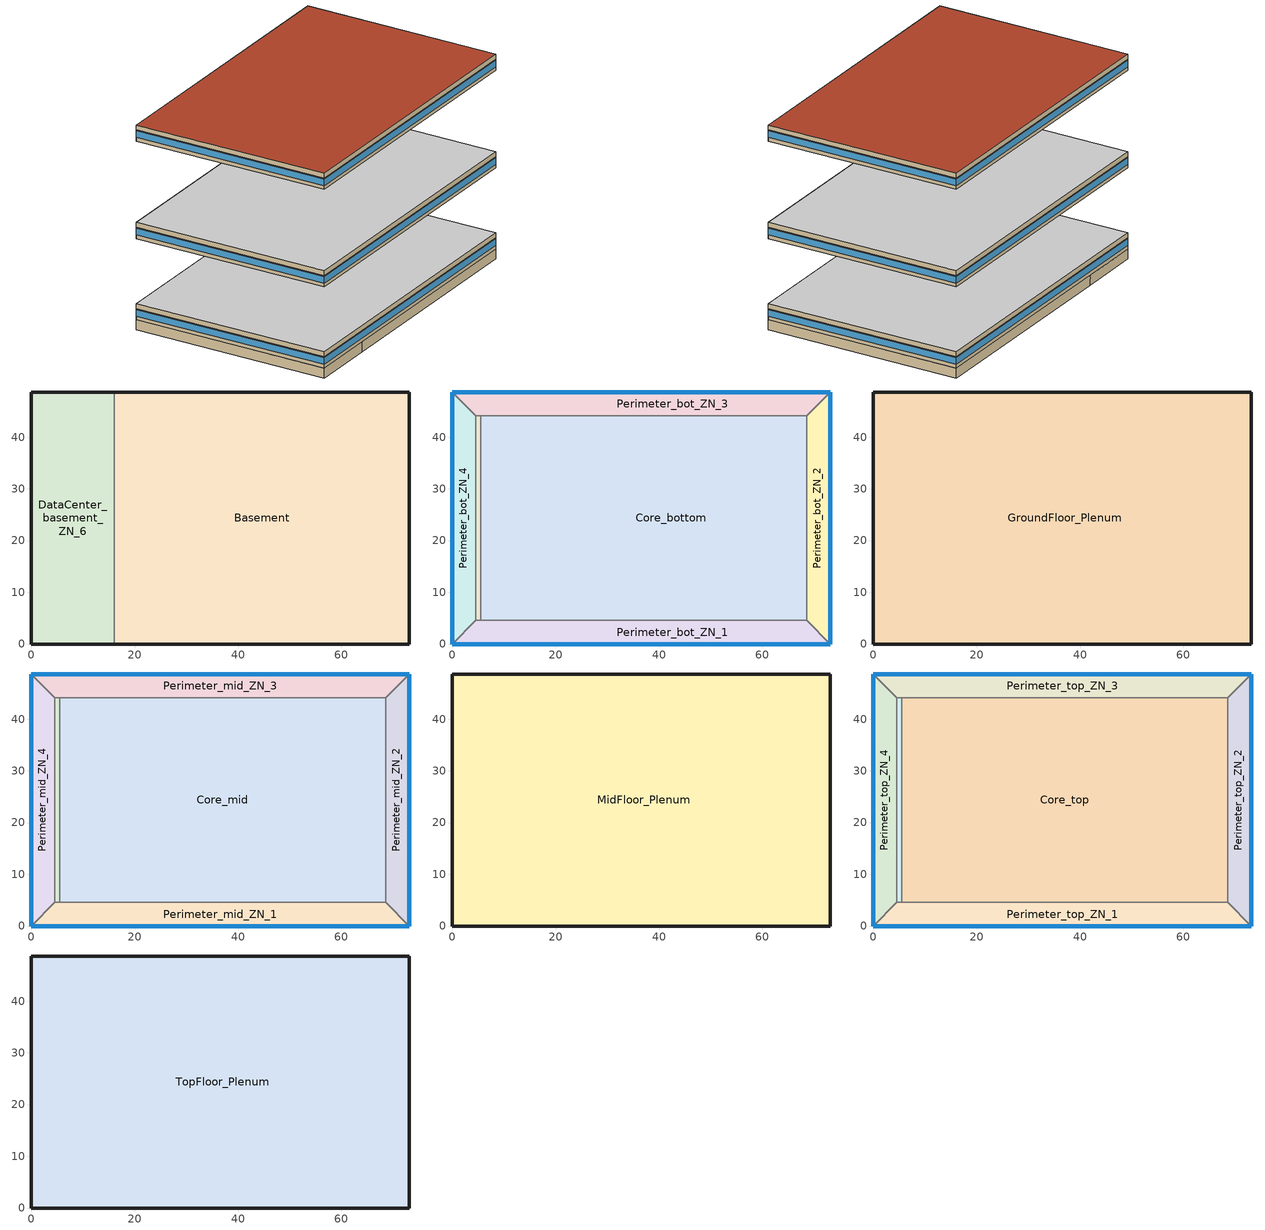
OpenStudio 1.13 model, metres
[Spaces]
Basement
 floor othersidecoefficients: 73.11,48.74 73.11,0 16.08,0 16.08,48.74 z-2.44
 wall othersidecoefficients: 16.08,0 73.11,0 73.11,48.74 16.08,48.74 z-2.44:0
 wall to DataCenter_basement_ZN_6: 16.08,48.74 16.08,0 z-2.44:0
DataCenter_basement_ZN_6
 floor othersidecoefficients: 16.08,48.74 16.08,0 0,0 0,48.74 z-2.44
 wall othersidecoefficients: 16.08,48.74 0,48.74 0,0 16.08,0 z-2.44:0
Core_bottom
 floor to DataCenter_basement_ZN_6: 16.08,44.16 16.08,4.57 5.49,4.57 5.49,44.16 z0
 floor to Basement: 68.53,44.16 68.53,4.57 16.08,4.57 16.08,44.16 z0
 wall to Perimeter_bot_ZN_1: 5.49,4.57 68.53,4.57 z0:2.74
 wall to DataCenter_bot_ZN_6: 5.49,44.16 5.49,4.57 z0:2.74
 wall to Perimeter_bot_ZN_2: 68.53,4.57 68.53,44.16 z0:2.74
 wall to Perimeter_bot_ZN_3: 68.53,44.16 5.49,44.16 z0:2.74
Perimeter_bot_ZN_3
 floor to Basement: 73.11,48.74 68.53,44.16 16.08,44.16 16.08,48.74 z0
 floor to DataCenter_basement_ZN_6: 16.08,48.74 16.08,44.16 4.57,44.16 0,48.74 z0
 wall outside: 73.11,48.74 0,48.74 z0:2.74
 wall to Perimeter_bot_ZN_4: 0,48.74 4.57,44.16 z0:2.74
 wall to Perimeter_bot_ZN_2: 68.53,44.16 73.11,48.74 z0:2.74
 wall to DataCenter_bot_ZN_6: 4.57,44.16 5.49,44.16 z0:2.74
 window: 73.11,48.74 0,48.74 z0.91:2.5
Perimeter_bot_ZN_1
 floor to DataCenter_basement_ZN_6: 16.08,4.57 16.08,0 0,0 4.57,4.57 z0
 floor to Basement: 68.53,4.57 73.11,0 16.08,0 16.08,4.57 z0
 wall outside: 0,0 73.11,0 z0:2.74
 wall to Perimeter_bot_ZN_4: 4.57,4.57 0,0 z0:2.74
 wall to DataCenter_bot_ZN_6: 5.49,4.57 4.57,4.57 z0:2.74
 wall to Perimeter_bot_ZN_2: 73.11,0 68.53,4.57 z0:2.74
 window: 0,0 73.11,0 z0.91:2.5
Perimeter_bot_ZN_2
 floor to Basement: 73.11,48.74 73.11,0 68.53,4.57 68.53,44.16 z0
 wall outside: 73.11,0 73.11,48.74 z0:2.74
 window: 73.11,0 73.11,48.74 z0.91:2.5
Perimeter_bot_ZN_4
 floor to DataCenter_basement_ZN_6: 0,48.74 4.57,44.16 4.57,4.57 0,0 z0
 wall outside: 0,48.74 0,0 z0:2.74
 wall to DataCenter_bot_ZN_6: 4.57,4.57 4.57,44.16 z0:2.74
 window: 0,48.74 0,0 z0.91:2.5
DataCenter_bot_ZN_6
 floor to DataCenter_basement_ZN_6: 5.49,44.16 5.49,4.57 4.57,4.57 4.57,44.16 z0
GroundFloor_Plenum
 floor to Perimeter_bot_ZN_4: 0,48.74 4.57,44.16 4.57,4.57 0,0 z2.74
 floor to Perimeter_bot_ZN_2: 73.11,48.74 73.11,0 68.53,4.57 68.53,44.16 z2.74
 floor to Perimeter_bot_ZN_1: 68.53,4.57 73.11,0 0,0 4.57,4.57 z2.74
 floor to Perimeter_bot_ZN_3: 73.11,48.74 68.53,44.16 4.57,44.16 0,48.74 z2.74
 floor to Core_bottom: 68.53,44.16 68.53,4.57 5.49,4.57 5.49,44.16 z2.74
 floor to DataCenter_bot_ZN_6: 5.49,44.16 5.49,4.57 4.57,4.57 4.57,44.16 z2.74
 wall outside: 73.11,0 73.11,48.74 0,48.74 0,0 73.11,0 z2.74:3.96
 ceiling adiabatic: 73.11,0 73.11,48.74 0,48.74 0,0 z3.96
Perimeter_mid_ZN_2
 floor adiabatic: 73.11,48.74 73.11,0 68.53,4.57 68.53,44.16 z19.82
 wall outside: 73.11,0 73.11,48.74 z19.82:22.56
 wall to Perimeter_mid_ZN_3: 73.11,48.74 68.53,44.16 z19.82:22.56
 wall to Perimeter_mid_ZN_1: 68.53,4.57 73.11,0 z19.82:22.56
 wall to Core_mid: 68.53,44.16 68.53,4.57 z19.82:22.56
 window: 73.11,0 73.11,48.74 z20.73:22.32
Perimeter_mid_ZN_1
 floor adiabatic: 68.53,4.57 73.11,0 0,0 4.57,4.57 z19.82
 wall outside: 0,0 73.11,0 z19.82:22.56
 wall to Perimeter_mid_ZN_4: 4.57,4.57 0,0 z19.82:22.56
 wall to DataCenter_mid_ZN_6: 5.49,4.57 4.57,4.57 z19.82:22.56
 wall to Core_mid: 68.53,4.57 5.49,4.57 z19.82:22.56
 window: 0,0 73.11,0 z20.73:22.32
DataCenter_mid_ZN_6
 floor adiabatic: 5.49,44.16 5.49,4.57 4.57,4.57 4.57,44.16 z19.82
 wall to Perimeter_mid_ZN_4: 4.57,44.16 4.57,4.57 z19.82:22.56
 wall to Core_mid: 5.49,4.57 5.49,44.16 z19.82:22.56
 wall to Perimeter_mid_ZN_3: 5.49,44.16 4.57,44.16 z19.82:22.56
Core_mid
 floor adiabatic: 68.53,44.16 68.53,4.57 5.49,4.57 5.49,44.16 z19.82
 wall to Perimeter_mid_ZN_3: 68.53,44.16 5.49,44.16 z19.82:22.56
Perimeter_mid_ZN_3
 floor adiabatic: 73.11,48.74 68.53,44.16 4.57,44.16 0,48.74 z19.82
 wall outside: 73.11,48.74 0,48.74 z19.82:22.56
 wall to Perimeter_mid_ZN_4: 0,48.74 4.57,44.16 z19.82:22.56
 window: 73.11,48.74 0,48.74 z20.73:22.32
Perimeter_mid_ZN_4
 floor adiabatic: 0,48.74 4.57,44.16 4.57,4.57 0,0 z19.82
 wall outside: 0,48.74 0,0 z19.82:22.56
 window: 0,48.74 0,0 z20.73:22.32
MidFloor_Plenum
 floor to Perimeter_mid_ZN_1: 68.53,4.57 73.11,0 0,0 4.57,4.57 z22.56
 floor to DataCenter_mid_ZN_6: 5.49,44.16 5.49,4.57 4.57,4.57 4.57,44.16 z22.56
 floor to Perimeter_mid_ZN_2: 73.11,48.74 73.11,0 68.53,4.57 68.53,44.16 z22.56
 floor to Perimeter_mid_ZN_4: 0,48.74 4.57,44.16 4.57,4.57 0,0 z22.56
 floor to Core_mid: 68.53,44.16 68.53,4.57 5.49,4.57 5.49,44.16 z22.56
 floor to Perimeter_mid_ZN_3: 73.11,48.74 68.53,44.16 4.57,44.16 0,48.74 z22.56
 wall outside: 73.11,48.74 0,48.74 0,0 73.11,0 73.11,48.74 z22.56:23.78
 ceiling adiabatic: 73.11,0 73.11,48.74 0,48.74 0,0 z23.78
DataCenter_top_ZN_6
 floor adiabatic: 5.49,44.16 5.49,4.57 4.57,4.57 4.57,44.16 z43.6
 wall to Perimeter_top_ZN_4: 4.57,44.16 4.57,4.57 z43.6:46.34
 wall to Core_top: 5.49,4.57 5.49,44.16 z43.6:46.34
 wall to Perimeter_top_ZN_3: 5.49,44.16 4.57,44.16 z43.6:46.34
 wall to Perimeter_top_ZN_1: 4.57,4.57 5.49,4.57 z43.6:46.34
Perimeter_top_ZN_3
 floor adiabatic: 73.11,48.74 68.53,44.16 4.57,44.16 0,48.74 z43.6
 wall outside: 73.11,48.74 0,48.74 z43.6:46.34
 wall to Core_top: 5.49,44.16 68.53,44.16 z43.6:46.34
 wall to Perimeter_top_ZN_2: 68.53,44.16 73.11,48.74 z43.6:46.34
 wall to Perimeter_top_ZN_4: 0,48.74 4.57,44.16 z43.6:46.34
 window: 73.11,48.74 0,48.74 z44.51:46.1
Core_top
 floor adiabatic: 68.53,44.16 68.53,4.57 5.49,4.57 5.49,44.16 z43.6
 wall to Perimeter_top_ZN_1: 5.49,4.57 68.53,4.57 z43.6:46.34
 wall to Perimeter_top_ZN_2: 68.53,4.57 68.53,44.16 z43.6:46.34
Perimeter_top_ZN_2
 floor adiabatic: 73.11,48.74 73.11,0 68.53,4.57 68.53,44.16 z43.6
 wall outside: 73.11,0 73.11,48.74 z43.6:46.34
 wall to Perimeter_top_ZN_1: 68.53,4.57 73.11,0 z43.6:46.34
 window: 73.11,0 73.11,48.74 z44.51:46.1
Perimeter_top_ZN_1
 floor adiabatic: 68.53,4.57 73.11,0 0,0 4.57,4.57 z43.6
 wall outside: 0,0 73.11,0 z43.6:46.34
 wall to Perimeter_top_ZN_4: 4.57,4.57 0,0 z43.6:46.34
 window: 0,0 73.11,0 z44.51:46.1
Perimeter_top_ZN_4
 floor adiabatic: 0,48.74 4.57,44.16 4.57,4.57 0,0 z43.6
 wall outside: 0,48.74 0,0 z43.6:46.34
 window: 0,48.74 0,0 z44.51:46.1
TopFloor_Plenum
 floor to Perimeter_top_ZN_3: 73.11,48.74 68.53,44.16 4.57,44.16 0,48.74 z46.34
 floor to Perimeter_top_ZN_2: 73.11,48.74 73.11,0 68.53,4.57 68.53,44.16 z46.34
 floor to Perimeter_top_ZN_1: 68.53,4.57 73.11,0 0,0 4.57,4.57 z46.34
 floor to Perimeter_top_ZN_4: 0,48.74 4.57,44.16 4.57,4.57 0,0 z46.34
 floor to DataCenter_top_ZN_6: 5.49,44.16 5.49,4.57 4.57,4.57 4.57,44.16 z46.34
 floor to Core_top: 68.53,44.16 68.53,4.57 5.49,4.57 5.49,44.16 z46.34
 wall outside: 0,0 73.11,0 73.11,48.74 0,48.74 0,0 z46.34:47.56
 roof outside: 73.11,0 73.11,48.74 0,48.74 0,0 z47.56
[Building]
Large Office: North Axis {deg}=0
[Space]
Name | Part of Total Floor Area
Core_mid; Perimeter_mid_ZN_2; Perimeter_mid_ZN_1; Core_bottom; Perimeter_top_ZN_3; Core_top; Perimeter_bot_ZN_3; Basement; Perimeter_bot_ZN_1; Perimeter_mid_ZN_3; Perimeter_top_ZN_2; Perimeter_top_ZN_1; Perimeter_mid_ZN_4; Perimeter_top_ZN_4; Perimeter_bot_ZN_2; Perimeter_bot_ZN_4 | Yes
DataCenter_top_ZN_6; DataCenter_mid_ZN_6; DataCenter_basement_ZN_6; DataCenter_bot_ZN_6
MidFloor_Plenum; TopFloor_Plenum; GroundFloor_Plenum | No
